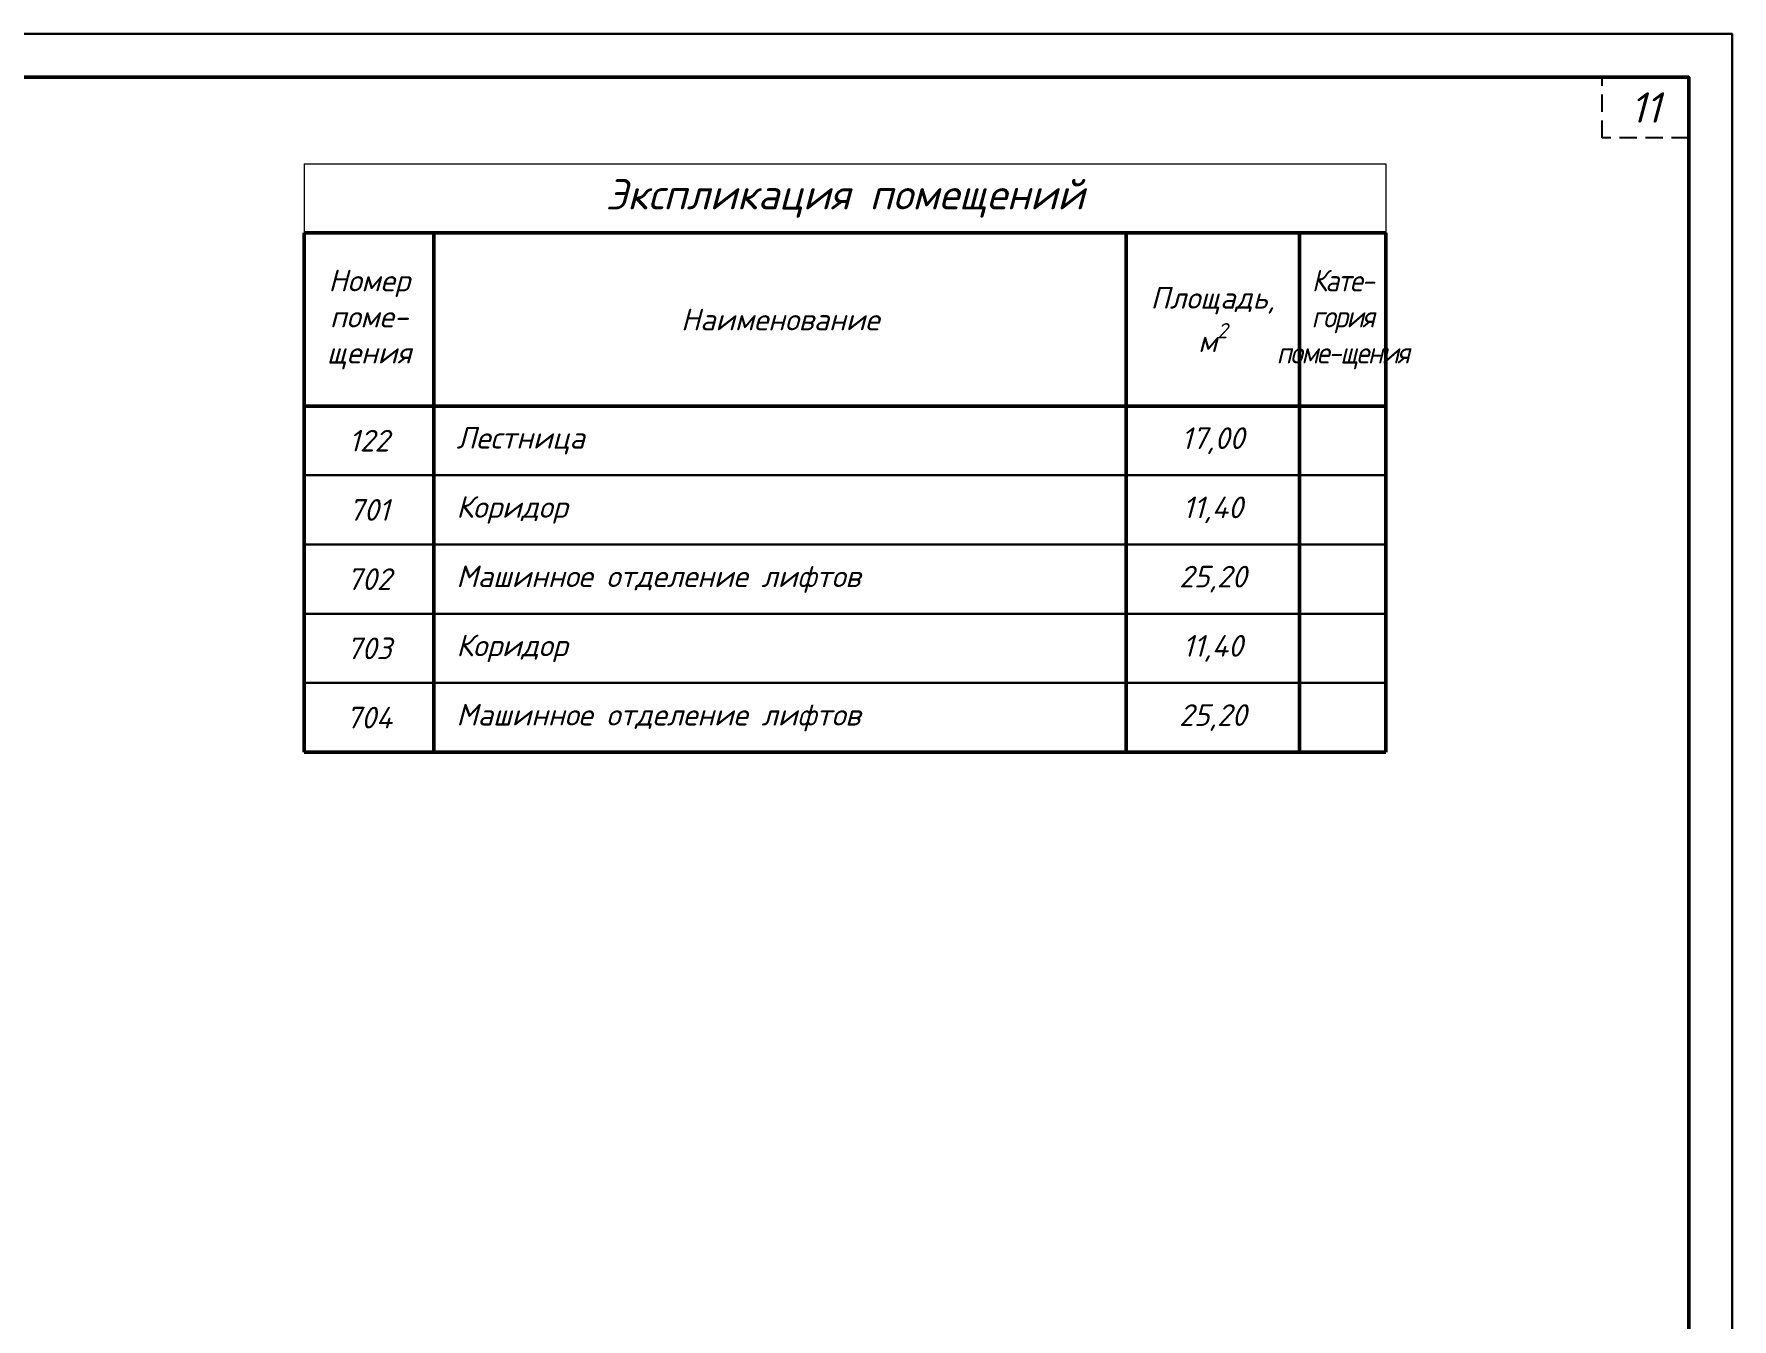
# Model space of a CAD drawing. Header units: millimetres. Extents: x 0 to 622, y 0 to 297.
# Drawn here: x 223.8 to 420, y 148.5 to 297 of the extents above; entities that cross this region are included whole.
import ezdxf
from ezdxf.enums import TextEntityAlignment as Align

# ---------------------------------------------------------------- set-up
doc = ezdxf.new("R2010")
doc.units = ezdxf.units.MM
doc.linetypes.add('JIS_02_2.0', pattern=[3, 2, -1])
doc.layers.add('Рамка', color=7, linetype='Continuous')
doc.layers.add('ЭС', color=7, linetype='Continuous')
doc.styles.add('2.5', font='isocpeui.ttf')
doc.styles.add('3.5', font='isocpeui.ttf', dxfattribs={"height": 3.5})

# ---------------------------------------------------------------- blocks, each defined once
blk = doc.blocks.new('*T295')
at = {"layer": 'Defpoints', "color": 8, "linetype": 'ByBlock', "lineweight": 0, "transparency": 16777216}
for p, q in [((0, 0), (125, 0)), ((0, 0), (0, -8)), ((125, 0), (125, -8))]:
    blk.add_line(p, q, dxfattribs=at)
at = {"layer": 'ЭС', "color": 0, "linetype": 'ByBlock', "lineweight": 50, "transparency": 16777216}
for p, q in [((0, -8), (125, -8)), ((0, -8), (0, -68)), ((15, -8), (15, -68)), ((95, -8), (95, -68)), ((115, -8), (115, -68)), ((125, -8), (125, -68)), ((0, -28), (125, -28)), ((0, -68), (125, -68))]:
    blk.add_line(p, q, dxfattribs=at)
at = {"layer": 'ЭС', "color": 0, "linetype": 'ByBlock', "lineweight": 30, "transparency": 16777216}
for p, q in [((0, -36), (125, -36)), ((0, -44), (125, -44)), ((0, -52), (125, -52)), ((0, -60), (125, -60))]:
    blk.add_line(p, q, dxfattribs=at)
at = {"layer": 'ЭС', "color": 0, "transparency": 16777216}
for s, insert, char_height, width, attachment_point, style in [('{\\fISOCPEUR|b1|i1|c204|p34;Экспликация помещений}', (62.5, -4), 3.5, 123, 5, '3.5'), ('Номер поме- щения', (7.5, -18), 2.5, 13, 5, '2.5'), ('{\\W0.9;\\T0.9;Кате- гория поме-щения}', (120, -18), 2.5, 8, 5, '2.5'), ('\\A1;Площадь, м{\\H0.7x;\\S2^ ;}', (105, -18), 2.5, 18, 5, '2.5'), ('Наименование', (55, -18), 2.5, 78, 5, '2.5'), ('122', (7.5, -32), 2.5, 13, 5, '2.5'), ('{\\C256; }Лестница', (16, -32), 2.5, 78, 4, '2.5'), ('17,00', (105, -32), 2.5, 18, 5, '2.5'), ('701', (7.5, -40), 2.5, 13, 5, '2.5'), (' Коридор', (16, -40), 2.5, 78, 4, '2.5'), ('11,40', (105, -40), 2.5, 18, 5, '2.5'), ('702', (7.5, -48), 2.5, 13, 5, '2.5'), (' Машинное отделение лифтов', (16, -48), 2.5, 78, 4, '2.5'), ('25,20', (105, -48), 2.5, 18, 5, '2.5'), ('703', (7.5, -56), 2.5, 13, 5, '2.5'), (' Коридор', (16, -56), 2.5, 78, 4, '2.5'), ('11,40', (105, -56), 2.5, 18, 5, '2.5'), ('704', (7.5, -64), 2.5, 13, 5, '2.5'), (' Машинное отделение лифтов', (16, -64), 2.5, 78, 4, '2.5'), ('25,20', (105, -64), 2.5, 18, 5, '2.5')]:
    blk.add_mtext(s, dxfattribs=dict(at, insert=insert, char_height=char_height, width=width, attachment_point=attachment_point, style=style))

msp = doc.modelspace()

# ---------------------------------------------------------------- linework, layer by layer
at = {"layer": 'Рамка', "lineweight": 30}
msp.add_lwpolyline([(420, 0), (0, 0), (0, 297), (420, 297)], close=True, dxfattribs=at)
at = {"layer": 'Рамка', "lineweight": 50}
msp.add_lwpolyline([(415, 5), (415, 292), (20, 292), (20, 5)], close=True, dxfattribs=at)
at = {"layer": 'Рамка', "linetype": 'JIS_02_2.0'}
msp.add_lwpolyline([(405, 292), (415, 292), (415, 285), (405, 285)], close=True, dxfattribs=at)

# ---------------------------------------------------------------- block references
msp.add_blockref('*T295', (255, 282))

# ---------------------------------------------------------------- texts
at = {"layer": 'Рамка', "style": '3.5'}
msp.add_text('11', height=3.5, dxfattribs=at).set_placement((410, 288.5), align=Align.MIDDLE_CENTER)

doc.saveas('drawing.dxf')
